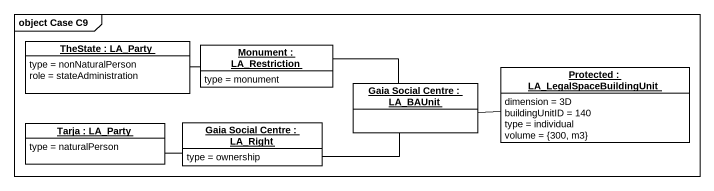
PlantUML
@startuml
mainframe object Case C9
hide circle
hide empty members
object "TheState : LA_Party" as TheState #FFFFFF {
  type = nonNaturalPerson
  role = stateAdministration
}
object "Monument : LA_Restriction" as Monument #FFFFFF {
  type = monument
}
object "Gaia Social Centre : LA_BAUnit" as Gaia_Social_Centre #FFFFFF
object "Protected : LA_LegalSpaceBuildingUnit" as Protected #FFFFFF {
  dimension = 3D
  buildingUnitID = 140
  type = individual
  volume = {300, m3}
}
object "Tarja : LA_Party" as Tarja #FFFFFF {
  type = naturalPerson
}
object "Gaia Social Centre : LA_Right" as Gaia_Social_Centre_2 #FFFFFF {
  type = ownership
}
TheState -right- Monument
Gaia_Social_Centre -left- Monument
Protected -left- Gaia_Social_Centre
Tarja -right- Gaia_Social_Centre_2
Gaia_Social_Centre_2 -right- Gaia_Social_Centre
@enduml
